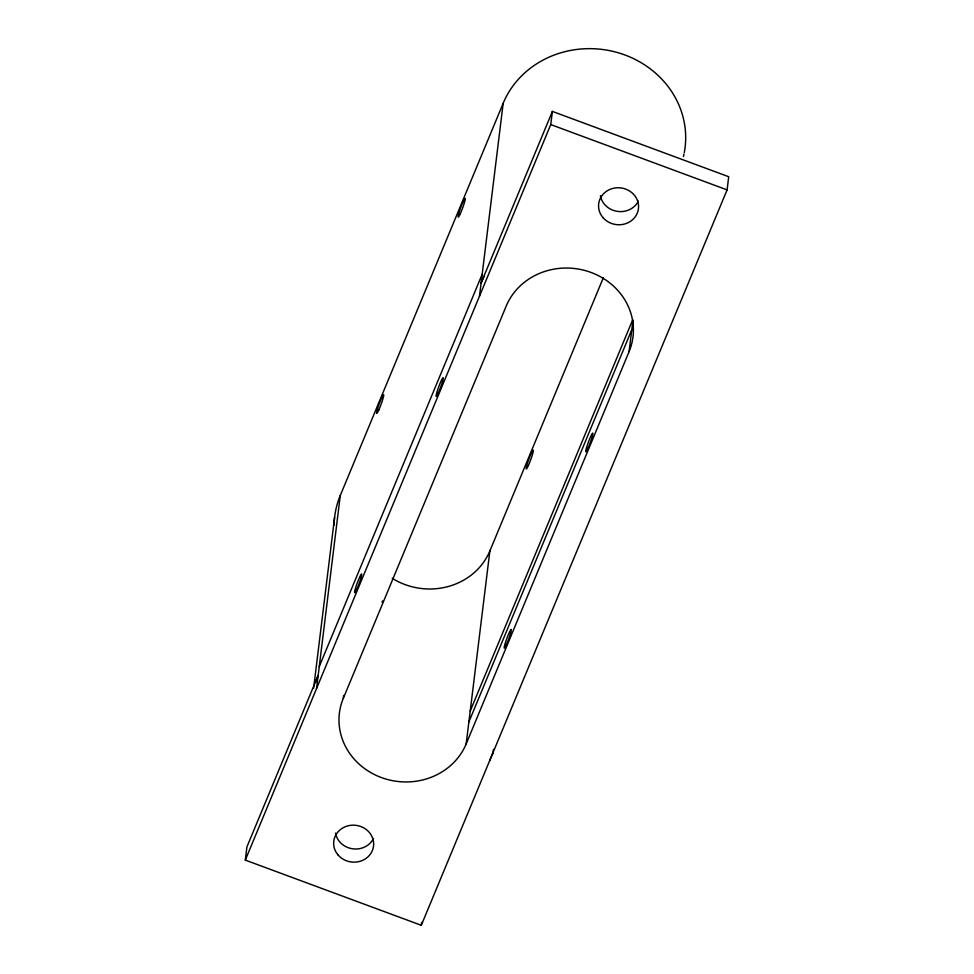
<?xml version="1.0" encoding="UTF-8"?>
<svg xmlns="http://www.w3.org/2000/svg" width="974" height="974" viewBox="0 0 974 974"><rect width="100%" height="100%" fill="white"/><g stroke="black" fill="none" stroke-linecap="round" stroke-linejoin="round"><path stroke-width="1.46" d="M492.564 753.669L421.292 925.3L245.302 860.103L246.909 846.954L318.181 675.323A94.454 87.136 7 0 0 315.588 682.506M313.604 688.387L334.569 517.584M316.574 688.484L340.267 495.523L503.181 103.244A94.454 87.136 7 0 1 616.335 52.231A94.454 87.136 7 0 1 684.296 152.516M632.966 320.093L629.094 351.614L466.181 743.905A65.83 60.729 7 0 1 381.321 777.532A65.83 60.729 7 0 1 343.286 698.382L343.652 695.46M479.488 296.193L503.181 103.244M421.292 925.3L421.645 922.378M466.181 743.905L489.873 550.943L603.332 277.748M245.302 860.103L550.76 124.575L552.38 111.413L728.698 176.732L727.091 189.893L489.642 760.731M492.905 753.803L493.441 749.408M319.265 666.557L482.179 274.266M552.38 111.413L481.095 283.044A94.454 87.136 7 0 1 484.358 276.117M343.286 698.382L506.2 306.092A65.83 60.729 7 0 1 591.072 272.464A65.83 60.729 7 0 1 629.094 351.614M470.223 711.008L632.552 320.129M468.871 721.977L631.785 329.687M550.76 124.575L727.091 189.893M382.66 600.885A10.02 0.962 -69.7 0 1 382.003 602.054M334.082 525.169A94.454 87.136 7 0 1 340.267 495.523M489.873 550.943A65.83 60.729 7 0 1 392.266 578.312M684.004 154.014A94.454 87.136 7 0 1 683.444 156.485M638.372 201.143A20.04 18.482 7 0 1 617.479 211.395A20.04 18.482 7 0 1 600.41 195.689M373.468 838.541A20.04 18.482 7 0 1 352.576 848.804A20.04 18.482 7 0 1 335.519 833.099M338.136 855.062A20.04 18.482 7 0 0 372.36 850.594A20.04 18.482 7 0 0 350.482 825.343A20.04 18.482 7 0 0 338.136 855.062M603.04 217.665A20.04 18.482 7 0 0 637.264 213.196A20.04 18.482 7 0 0 615.385 187.933A20.04 18.482 7 0 0 603.04 217.665M587.906 448.393A10.02 0.962 -69.7 0 0 592.849 433.187A10.02 0.962 -69.7 0 0 587.103 445.824A10.02 0.962 -69.7 0 0 587.906 448.393M506.395 644.666A10.02 0.962 -69.7 0 0 511.313 629.508A10.02 0.962 -69.7 0 0 505.543 642.231A10.02 0.962 -69.7 0 0 506.395 644.666M356.752 589.307A10.02 0.962 -69.7 0 0 361.695 574.1A10.02 0.962 -69.7 0 0 355.948 586.738A10.02 0.962 -69.7 0 0 356.752 589.307M438.081 393.423A10.02 0.962 -69.7 0 0 443.255 377.875A10.02 0.962 -69.7 0 0 437.667 389.831A10.02 0.962 -69.7 0 0 438.081 393.423M378.764 410.054A10.02 0.962 -69.7 0 0 383.707 394.847A10.02 0.962 -69.7 0 0 377.961 407.485A10.02 0.962 -69.7 0 0 378.764 410.054M460.3 213.72A10.02 0.962 -69.7 0 0 465.243 198.513A10.02 0.962 -69.7 0 0 459.497 211.151A10.02 0.962 -69.7 0 0 460.3 213.72M528.383 465.475A10.02 0.962 -69.7 0 0 533.326 450.268A10.02 0.962 -69.7 0 0 527.567 462.906A10.02 0.962 -69.7 0 0 528.383 465.475"/></g></svg>
